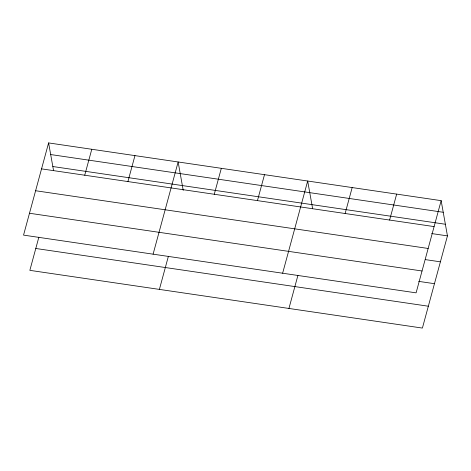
<?xml version="1.0" encoding="UTF-8"?>
<svg xmlns="http://www.w3.org/2000/svg" width="471" height="471" viewBox="0 0 471 471"><rect width="100%" height="100%" fill="white"/><g stroke="black" fill="none" stroke-linecap="round" stroke-linejoin="round"><path stroke-width="0.71" d="M48.601 142.919L23.55 235.117L416.099 292.85L441.15 200.652L48.601 142.919L53.559 170.626M38.852 237.219L29.85 270.348L422.399 328.081L447.45 235.883L441.15 200.652M84.733 175.218L91.78 149.272M127.912 181.57L134.959 155.624M153.093 254.169L178.138 161.971L183.219 190.361M159.392 289.4L168.394 256.271M214.27 194.27L221.323 168.324M257.449 200.622L264.502 174.676M282.629 273.221L307.681 181.023L312.638 208.73M288.935 308.452L297.937 275.323M345.119 213.516L352.173 187.564M389.611 220.057L396.659 194.111M50.68 154.547L443.229 212.28M52.823 166.522L445.372 224.255M41.548 168.865L434.097 226.598M431.666 233.563L447.45 235.883M35.608 190.731L428.157 248.464M425.331 259.615L440.403 261.829M29.49 213.257L422.04 270.99M418.672 281.37L434.462 283.689M35.79 248.482L428.339 306.215"/></g></svg>
